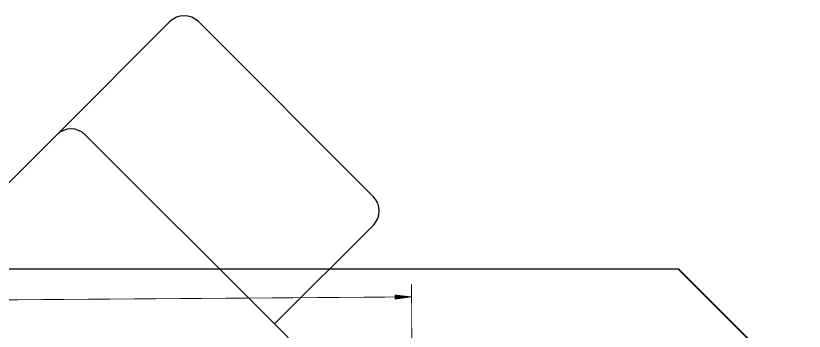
# Model space of a CAD drawing. Extents: x -76 to 580, y -41 to 95.
# Drawn here: x 455.3 to 580, y 45.3 to 95.2 of the extents above; entities that cross this region are included whole.
import ezdxf

# ---------------------------------------------------------------- set-up
doc = ezdxf.new("R2010")
doc.units = 0
for name, color, linetype in [('16', 175, 'CONTINUOUS'), ('20', 7, 'CONTINUOUS'), ('57', 253, 'CONTINUOUS')]:
    doc.layers.add(name, color=color, linetype=linetype)

msp = doc.modelspace()

# ---------------------------------------------------------------- linework, layer by layer
at = {"layer": '16', "const_width": 0.254}
for points in [[(560.0286, 55.1543), (-53.7401, 55.1543)], [(579.8276, 35.3553), (560.0286, 55.1543)]]:
    msp.add_lwpolyline(points, dxfattribs=at)
at = {"layer": '16', "const_width": 0.127}
for points in [[(560.0735, 55.1992, 1), (559.9837, 55.1094)], [(560.0286, 55.0908, 1), (560.0286, 55.2178)]]:
    msp.add_lwpolyline(points, format="xyb", dxfattribs=at)
at = {"layer": '20', "const_width": 0.13}
for points in [[(517.9557, 36.416), (517.8374, 52.6887)], [(-56.042, 46.5673), (517.7866, 50.7383)], [(517.7866, 50.7383), (515.2494, 51.0391)], [(515.2494, 51.0391), (515.254, 50.4006)], [(517.7866, 50.7383), (515.2498, 50.9798)], [(517.7866, 50.7383), (515.2507, 50.8498)], [(515.2526, 50.5899), (517.7866, 50.7383)], [(515.2536, 50.4599), (517.7866, 50.7383)], [(515.254, 50.4006), (517.7866, 50.7383)]]:
    msp.add_lwpolyline(points, dxfattribs=at)
at = {"layer": '20', "const_width": 0.065}
for points in [[(517.8699, 52.6889, 1), (517.8049, 52.6885)], [(515.2532, 51.0714, 1), (515.2455, 51.0068)], [(515.2819, 51.0393, 1), (515.2169, 51.0388)], [(515.2529, 51.0122, 1), (515.2467, 50.9475)], [(515.2522, 50.8823, 1), (515.2493, 50.8174)], [(515.2507, 50.6223, 1), (515.2545, 50.5574)], [(515.25, 50.4922, 1), (515.2571, 50.4275)], [(515.2497, 50.4328, 1), (515.2583, 50.3684)], [(515.2215, 50.4004, 1), (515.2865, 50.4009)], [(517.7909, 50.7061, 1), (517.7823, 50.7705)], [(517.7828, 50.706, 1), (517.7904, 50.7705)], [(517.7902, 50.706, 1), (517.7831, 50.7706)], [(517.7835, 50.7059, 1), (517.7897, 50.7706)], [(517.7885, 50.7058, 1), (517.7847, 50.7707)], [(517.7852, 50.7058, 1), (517.788, 50.7707)], [(517.7868, 50.7058, 1), (517.7864, 50.7708)]]:
    msp.add_lwpolyline(points, format="xyb", dxfattribs=at)
at = {"layer": '57'}
for p, q in [((479.6482, 94.275), (461.7584, 76.3852)), ((511.8216, 66.5918), (484.1383, 94.275)), ((461.7584, 76.3852), (438.1764, 52.8032)), ((496.1768, 46.4569), (466.2485, 76.3852)), ((511.8216, 62.1017), (496.1768, 46.4569)), ((533.6358, 8.9979), (496.1768, 46.4569))]:
    msp.add_line(p, q, dxfattribs=at)
for centre, start, end in [((481.8933, 92.0299), 45, 135), ((464.0035, 74.1401), 45, 135), ((509.5765, 64.3467), 315, 45)]:
    msp.add_arc(centre, 3.175, start, end, dxfattribs=at)

doc.saveas('drawing.dxf')
